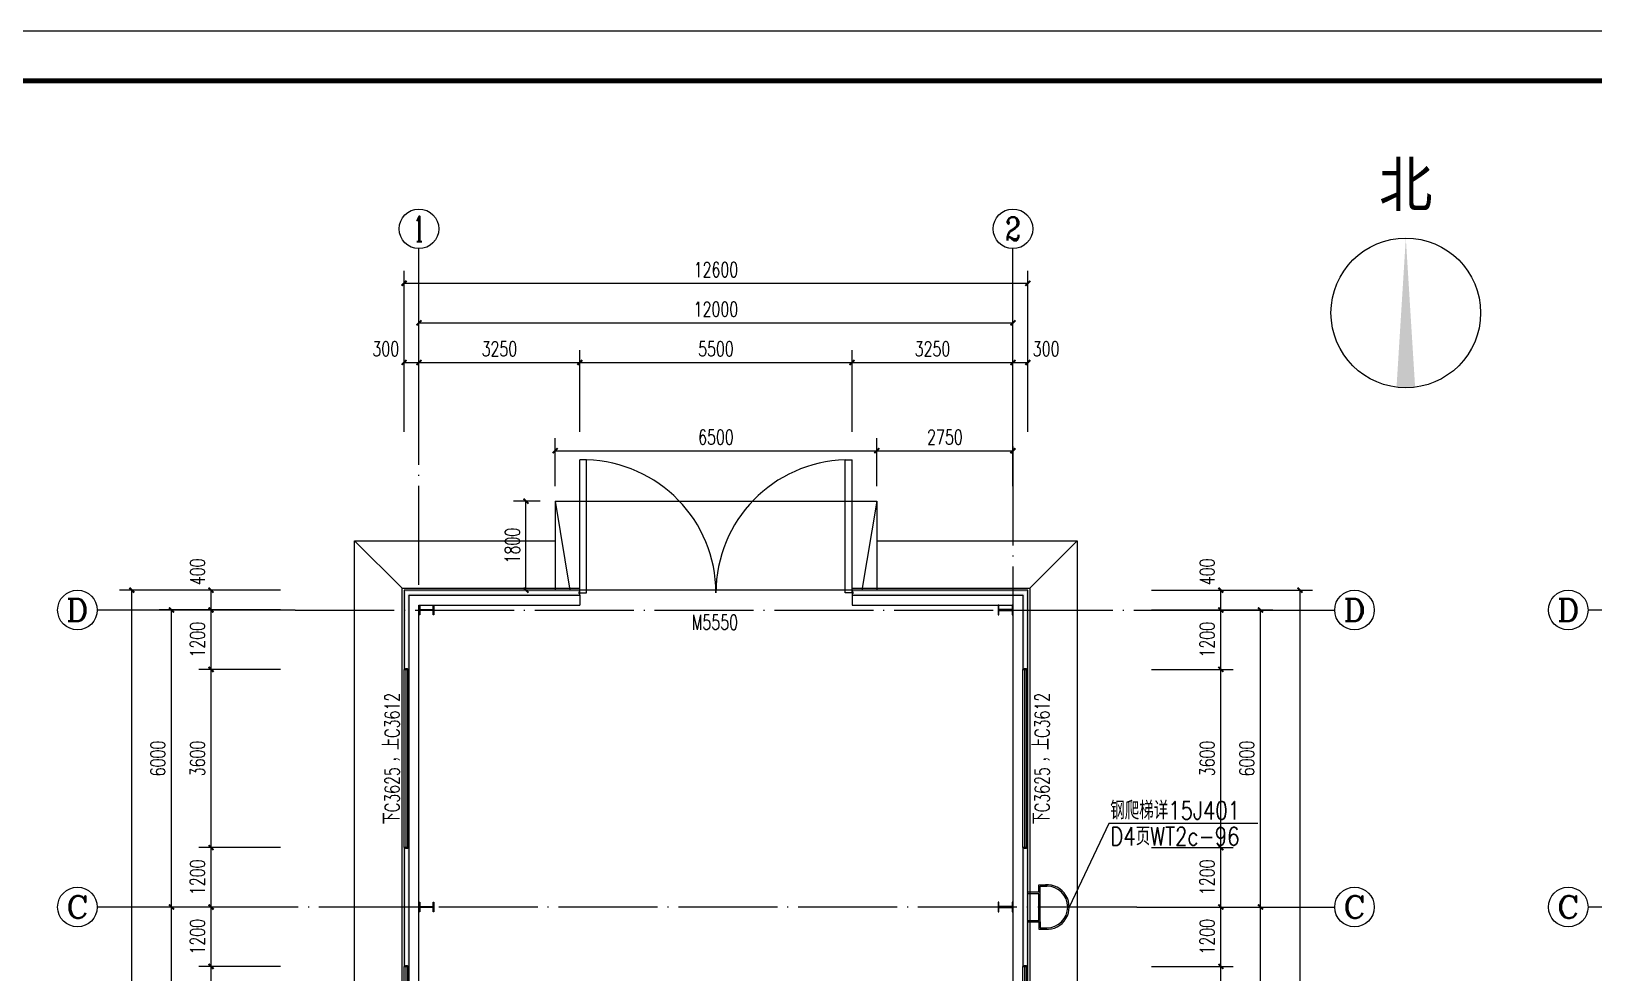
# Model space of a CAD drawing. Extents: x 4796190 to 4921527, y -485691 to -238224.
# Drawn here: x 4833785 to 4865350, y -382356 to -363337 of the extents above; entities that cross this region are included whole.
import ezdxf
from ezdxf.enums import TextEntityAlignment as Align

# ---------------------------------------------------------------- set-up
doc = ezdxf.new("R2010")
doc.units = 0
doc.header["$LTSCALE"] = 1000
doc.header["$MEASUREMENT"] = 0
doc.linetypes.add('DOTE', pattern=[2.42, 2, -0.2, 0.02, -0.2])
doc.layers.get('0').update_dxf_attribs({"linetype": 'CONTINUOUS'})
doc.layers.get('Defpoints').update_dxf_attribs({"linetype": 'CONTINUOUS'})
doc.layers.add('_0', color=7, linetype='CONTINUOUS', lineweight=25)
for name, color, linetype in [('AXIS', 3, 'CONTINUOUS'), ('AXIS_TEXT', 7, 'CONTINUOUS'), ('DOTE', 252, 'CONTINUOUS'), ('Prof', 2, 'CONTINUOUS'), ('PUB_DIM', 3, 'CONTINUOUS'), ('PUB_TITLE', 4, 'CONTINUOUS'), ('PUB_WALL', 9, 'CONTINUOUS'), ('STAIR', 5, 'CONTINUOUS'), ('WALL-MOVE', 6, 'CONTINUOUS'), ('WINDOW', 4, 'CONTINUOUS'), ('WINDOW_TEXT', 7, 'CONTINUOUS')]:
    doc.layers.add(name, color=color, linetype=linetype)
doc.styles.add('_HZTXT', font='txt.shx', dxfattribs={"width": 0.8, "bigfont": 'HZTXT.shx'})
doc.styles.add('_TCH_AXIS', font='COMPLEX', dxfattribs={"bigfont": 'GBCBIG'})
doc.styles.add('_TCH_DIM_T3', font='SIMPLEX', dxfattribs={"width": 0.705882, "bigfont": 'GBCBIG'})
doc.styles.add('_TCH_WINDOW', font='SIMPLEX', dxfattribs={"height": 3.5, "bigfont": 'GBCBIG'})
doc.styles.add('COMPLEX', font='COMPLEX')
doc.styles.add('HT', font='')
doc.styles.get('HT').set_extended_font_data('SimSun')
doc.dimstyles.new('_TCH_ARCH&&100', dxfattribs={"dimtxt": 297.5, "dimasz": 100, "dimexe": 250, "dimexo": 300, "dimgap": 126.25, "dimtad": 1, "dimdec": 0, "dimzin": 0, "dimdsep": 46, "dimtxsty": '_TCH_DIM_T3', "dimblk": 'ARCHTICK', "dimcen": 0.09, "dimclrt": 7, "dimazin": 2, "dimtfac": 1, "dimtdec": 0, "dimtix": 1, "dimtmove": 2, "dimatfit": 3, "dimfxl": 0, "dimtolj": 1, "dimtzin": 0, "dimarcsym": 0})

# ---------------------------------------------------------------- blocks, each defined once
blk = doc.blocks.new('_ArchTick')
at = {"color": 0, "linetype": 'ByBlock', "const_width": 0.4}
blk.add_lwpolyline([(-0.5, -0.5), (0.5, 0.5)], dxfattribs=at)
blk = doc.blocks.new('*D58')
at = {"layer": 'Defpoints', "color": 0}
for p in [(4850867, -371810), (4844367, -372828), (4850867, -372828)]:
    blk.add_point(p, dxfattribs=at)
at = {"layer": 'PUB_DIM', "color": 0, "lineweight": -2}
for p, q in [((4844367, -372528), (4844367, -371560)), ((4844367, -371810), (4850867, -371810)), ((4850867, -372528), (4850867, -371560))]:
    blk.add_line(p, q, dxfattribs=at)
at = {"layer": 'PUB_DIM', "color": 0, "lineweight": -2, "xscale": 100, "yscale": 100, "zscale": 100, "rotation": 180}
blk.add_blockref('_ArchTick', (4844367, -371810), dxfattribs=at)
at = {"layer": 'PUB_DIM', "color": 0, "lineweight": -2, "xscale": 100, "yscale": 100, "zscale": 100}
blk.add_blockref('_ArchTick', (4850867, -371810), dxfattribs=at)
at = {"layer": 'PUB_DIM', "color": 7, "insert": (4847617, -371535), "char_height": 297.5, "attachment_point": 5, "style": '_TCH_DIM_T3'}
blk.add_mtext('\\A1;6500', dxfattribs=at)
blk = doc.blocks.new('*D59')
at = {"layer": 'Defpoints', "color": 0}
for p in [(4853617, -371810), (4850867, -372828), (4853617, -372828)]:
    blk.add_point(p, dxfattribs=at)
at = {"layer": 'PUB_DIM', "color": 0, "lineweight": -2}
for p, q in [((4850867, -372528), (4850867, -371560)), ((4850867, -371810), (4853617, -371810)), ((4853617, -372528), (4853617, -371560))]:
    blk.add_line(p, q, dxfattribs=at)
at = {"layer": 'PUB_DIM', "color": 0, "lineweight": -2, "xscale": 100, "yscale": 100, "zscale": 100, "rotation": 180}
blk.add_blockref('_ArchTick', (4850867, -371810), dxfattribs=at)
at = {"layer": 'PUB_DIM', "color": 0, "lineweight": -2, "xscale": 100, "yscale": 100, "zscale": 100}
blk.add_blockref('_ArchTick', (4853617, -371810), dxfattribs=at)
at = {"layer": 'PUB_DIM', "color": 7, "insert": (4852242, -371535), "char_height": 297.5, "attachment_point": 5, "style": '_TCH_DIM_T3'}
blk.add_mtext('\\A1;2750', dxfattribs=at)
blk = doc.blocks.new('*D70')
at = {"layer": 'Defpoints', "color": 0}
for p in [(4856117, -382228), (4857817, -382228), (4856117, -385828)]:
    blk.add_point(p, dxfattribs=at)
at = {"layer": 'PUB_DIM', "color": 0, "lineweight": -2}
for p, q in [((4856417, -382228), (4858067, -382228)), ((4857817, -385828), (4857817, -382228)), ((4856417, -385828), (4858067, -385828))]:
    blk.add_line(p, q, dxfattribs=at)
at = {"layer": 'PUB_DIM', "color": 0, "lineweight": -2, "xscale": 100, "yscale": 100, "zscale": 100}
for p, rotation in [((4857817, -382228), 90), ((4857817, -385828), 270)]:
    blk.add_blockref('_ArchTick', p, dxfattribs=dict(at, rotation=rotation))
at = {"layer": 'PUB_DIM', "color": 7, "insert": (4857542, -384028), "char_height": 297.5, "attachment_point": 5, "rotation": 90, "style": '_TCH_DIM_T3'}
blk.add_mtext('\\A1;3600', dxfattribs=at)
blk = doc.blocks.new('*D71')
at = {"layer": 'Defpoints', "color": 0}
for p in [(4856117, -381028), (4857817, -381028), (4856117, -382228)]:
    blk.add_point(p, dxfattribs=at)
at = {"layer": 'PUB_DIM', "color": 0, "lineweight": -2}
for p, q in [((4856417, -381028), (4858067, -381028)), ((4857817, -382228), (4857817, -381028)), ((4856417, -382228), (4858067, -382228))]:
    blk.add_line(p, q, dxfattribs=at)
at = {"layer": 'PUB_DIM', "color": 0, "lineweight": -2, "xscale": 100, "yscale": 100, "zscale": 100}
for p, rotation in [((4857817, -381028), 90), ((4857817, -382228), 270)]:
    blk.add_blockref('_ArchTick', p, dxfattribs=dict(at, rotation=rotation))
at = {"layer": 'PUB_DIM', "color": 7, "insert": (4857542, -381628), "char_height": 297.5, "attachment_point": 5, "rotation": 90, "style": '_TCH_DIM_T3'}
blk.add_mtext('\\A1;1200', dxfattribs=at)
blk = doc.blocks.new('*D72')
at = {"layer": 'Defpoints', "color": 0}
for p in [(4856117, -379828), (4857817, -379828), (4856117, -381028)]:
    blk.add_point(p, dxfattribs=at)
at = {"layer": 'PUB_DIM', "color": 0, "lineweight": -2}
for p, q in [((4856417, -379828), (4858067, -379828)), ((4857817, -381028), (4857817, -379828)), ((4856417, -381028), (4858067, -381028))]:
    blk.add_line(p, q, dxfattribs=at)
at = {"layer": 'PUB_DIM', "color": 0, "lineweight": -2, "xscale": 100, "yscale": 100, "zscale": 100}
for p, rotation in [((4857817, -379828), 90), ((4857817, -381028), 270)]:
    blk.add_blockref('_ArchTick', p, dxfattribs=dict(at, rotation=rotation))
at = {"layer": 'PUB_DIM', "color": 7, "insert": (4857542, -380428), "char_height": 297.5, "attachment_point": 5, "rotation": 90, "style": '_TCH_DIM_T3'}
blk.add_mtext('\\A1;1200', dxfattribs=at)
blk = doc.blocks.new('*D73')
at = {"layer": 'Defpoints', "color": 0}
for p in [(4856117, -376228), (4857817, -376228), (4856117, -379828)]:
    blk.add_point(p, dxfattribs=at)
at = {"layer": 'PUB_DIM', "color": 0, "lineweight": -2}
for p, q in [((4856417, -376228), (4858067, -376228)), ((4857817, -379828), (4857817, -376228)), ((4856417, -379828), (4858067, -379828))]:
    blk.add_line(p, q, dxfattribs=at)
at = {"layer": 'PUB_DIM', "color": 0, "lineweight": -2, "xscale": 100, "yscale": 100, "zscale": 100}
for p, rotation in [((4857817, -376228), 90), ((4857817, -379828), 270)]:
    blk.add_blockref('_ArchTick', p, dxfattribs=dict(at, rotation=rotation))
at = {"layer": 'PUB_DIM', "color": 7, "insert": (4857542, -378028), "char_height": 297.5, "attachment_point": 5, "rotation": 90, "style": '_TCH_DIM_T3'}
blk.add_mtext('\\A1;3600', dxfattribs=at)
blk = doc.blocks.new('*D74')
at = {"layer": 'Defpoints', "color": 0}
for p in [(4856117, -375028), (4857817, -375028), (4856117, -376228)]:
    blk.add_point(p, dxfattribs=at)
at = {"layer": 'PUB_DIM', "color": 0, "lineweight": -2}
for p, q in [((4856417, -375028), (4858067, -375028)), ((4857817, -376228), (4857817, -375028)), ((4856417, -376228), (4858067, -376228))]:
    blk.add_line(p, q, dxfattribs=at)
at = {"layer": 'PUB_DIM', "color": 0, "lineweight": -2, "xscale": 100, "yscale": 100, "zscale": 100}
for p, rotation in [((4857817, -375028), 90), ((4857817, -376228), 270)]:
    blk.add_blockref('_ArchTick', p, dxfattribs=dict(at, rotation=rotation))
at = {"layer": 'PUB_DIM', "color": 7, "insert": (4857542, -375628), "char_height": 297.5, "attachment_point": 5, "rotation": 90, "style": '_TCH_DIM_T3'}
blk.add_mtext('\\A1;1200', dxfattribs=at)
blk = doc.blocks.new('*D75')
at = {"layer": 'Defpoints', "color": 0}
for p in [(4856117, -374628), (4857817, -374628), (4856117, -375028)]:
    blk.add_point(p, dxfattribs=at)
at = {"layer": 'PUB_DIM', "color": 0, "lineweight": -2}
for p, q in [((4856417, -374628), (4858067, -374628)), ((4857817, -375028), (4857817, -374628)), ((4856417, -375028), (4858067, -375028))]:
    blk.add_line(p, q, dxfattribs=at)
at = {"layer": 'PUB_DIM', "color": 0, "lineweight": -2, "xscale": 100, "yscale": 100, "zscale": 100}
for p, rotation in [((4857817, -374628), 90), ((4857817, -375028), 270)]:
    blk.add_blockref('_ArchTick', p, dxfattribs=dict(at, rotation=rotation))
at = {"layer": 'PUB_DIM', "color": 7, "insert": (4857542, -374258), "char_height": 297.5, "attachment_point": 5, "rotation": 90, "style": '_TCH_DIM_T3'}
blk.add_mtext('\\A1;400', dxfattribs=at)
blk = doc.blocks.new('*D81')
at = {"layer": 'Defpoints', "color": 0}
for p in [(4837417, -382228), (4839117, -382228), (4839117, -385828)]:
    blk.add_point(p, dxfattribs=at)
at = {"layer": 'PUB_DIM', "color": 0, "lineweight": -2}
for p, q in [((4838817, -382228), (4837167, -382228)), ((4837417, -385828), (4837417, -382228)), ((4838817, -385828), (4837167, -385828))]:
    blk.add_line(p, q, dxfattribs=at)
at = {"layer": 'PUB_DIM', "color": 0, "lineweight": -2, "xscale": 100, "yscale": 100, "zscale": 100}
for p, rotation in [((4837417, -382228), 90), ((4837417, -385828), 270)]:
    blk.add_blockref('_ArchTick', p, dxfattribs=dict(at, rotation=rotation))
at = {"layer": 'PUB_DIM', "color": 7, "insert": (4837142, -384028), "char_height": 297.5, "attachment_point": 5, "rotation": 90, "style": '_TCH_DIM_T3'}
blk.add_mtext('\\A1;3600', dxfattribs=at)
blk = doc.blocks.new('*D82')
at = {"layer": 'Defpoints', "color": 0}
for p in [(4837417, -381028), (4839117, -381028), (4839117, -382228)]:
    blk.add_point(p, dxfattribs=at)
at = {"layer": 'PUB_DIM', "color": 0, "lineweight": -2}
for p, q in [((4838817, -381028), (4837167, -381028)), ((4837417, -382228), (4837417, -381028)), ((4838817, -382228), (4837167, -382228))]:
    blk.add_line(p, q, dxfattribs=at)
at = {"layer": 'PUB_DIM', "color": 0, "lineweight": -2, "xscale": 100, "yscale": 100, "zscale": 100}
for p, rotation in [((4837417, -381028), 90), ((4837417, -382228), 270)]:
    blk.add_blockref('_ArchTick', p, dxfattribs=dict(at, rotation=rotation))
at = {"layer": 'PUB_DIM', "color": 7, "insert": (4837142, -381628), "char_height": 297.5, "attachment_point": 5, "rotation": 90, "style": '_TCH_DIM_T3'}
blk.add_mtext('\\A1;1200', dxfattribs=at)
blk = doc.blocks.new('*D83')
at = {"layer": 'Defpoints', "color": 0}
for p in [(4837417, -379828), (4839117, -379828), (4839117, -381028)]:
    blk.add_point(p, dxfattribs=at)
at = {"layer": 'PUB_DIM', "color": 0, "lineweight": -2}
for p, q in [((4838817, -379828), (4837167, -379828)), ((4837417, -381028), (4837417, -379828)), ((4838817, -381028), (4837167, -381028))]:
    blk.add_line(p, q, dxfattribs=at)
at = {"layer": 'PUB_DIM', "color": 0, "lineweight": -2, "xscale": 100, "yscale": 100, "zscale": 100}
for p, rotation in [((4837417, -379828), 90), ((4837417, -381028), 270)]:
    blk.add_blockref('_ArchTick', p, dxfattribs=dict(at, rotation=rotation))
at = {"layer": 'PUB_DIM', "color": 7, "insert": (4837142, -380428), "char_height": 297.5, "attachment_point": 5, "rotation": 90, "style": '_TCH_DIM_T3'}
blk.add_mtext('\\A1;1200', dxfattribs=at)
blk = doc.blocks.new('*D84')
at = {"layer": 'Defpoints', "color": 0}
for p in [(4837417, -376228), (4839117, -376228), (4839117, -379828)]:
    blk.add_point(p, dxfattribs=at)
at = {"layer": 'PUB_DIM', "color": 0, "lineweight": -2}
for p, q in [((4838817, -376228), (4837167, -376228)), ((4837417, -379828), (4837417, -376228)), ((4838817, -379828), (4837167, -379828))]:
    blk.add_line(p, q, dxfattribs=at)
at = {"layer": 'PUB_DIM', "color": 0, "lineweight": -2, "xscale": 100, "yscale": 100, "zscale": 100}
for p, rotation in [((4837417, -376228), 90), ((4837417, -379828), 270)]:
    blk.add_blockref('_ArchTick', p, dxfattribs=dict(at, rotation=rotation))
at = {"layer": 'PUB_DIM', "color": 7, "insert": (4837142, -378028), "char_height": 297.5, "attachment_point": 5, "rotation": 90, "style": '_TCH_DIM_T3'}
blk.add_mtext('\\A1;3600', dxfattribs=at)
blk = doc.blocks.new('*D85')
at = {"layer": 'Defpoints', "color": 0}
for p in [(4837417, -375028), (4839117, -375028), (4839117, -376228)]:
    blk.add_point(p, dxfattribs=at)
at = {"layer": 'PUB_DIM', "color": 0, "lineweight": -2}
for p, q in [((4838817, -375028), (4837167, -375028)), ((4837417, -376228), (4837417, -375028)), ((4838817, -376228), (4837167, -376228))]:
    blk.add_line(p, q, dxfattribs=at)
at = {"layer": 'PUB_DIM', "color": 0, "lineweight": -2, "xscale": 100, "yscale": 100, "zscale": 100}
for p, rotation in [((4837417, -375028), 90), ((4837417, -376228), 270)]:
    blk.add_blockref('_ArchTick', p, dxfattribs=dict(at, rotation=rotation))
at = {"layer": 'PUB_DIM', "color": 7, "insert": (4837142, -375628), "char_height": 297.5, "attachment_point": 5, "rotation": 90, "style": '_TCH_DIM_T3'}
blk.add_mtext('\\A1;1200', dxfattribs=at)
blk = doc.blocks.new('*D86')
at = {"layer": 'Defpoints', "color": 0}
for p in [(4837417, -374628), (4839117, -374628), (4839117, -375028)]:
    blk.add_point(p, dxfattribs=at)
at = {"layer": 'PUB_DIM', "color": 0, "lineweight": -2}
for p, q in [((4838817, -374628), (4837167, -374628)), ((4837417, -375028), (4837417, -374628)), ((4838817, -375028), (4837167, -375028))]:
    blk.add_line(p, q, dxfattribs=at)
at = {"layer": 'PUB_DIM', "color": 0, "lineweight": -2, "xscale": 100, "yscale": 100, "zscale": 100}
for p, rotation in [((4837417, -374628), 90), ((4837417, -375028), 270)]:
    blk.add_blockref('_ArchTick', p, dxfattribs=dict(at, rotation=rotation))
at = {"layer": 'PUB_DIM', "color": 7, "insert": (4837142, -374258), "char_height": 297.5, "attachment_point": 5, "rotation": 90, "style": '_TCH_DIM_T3'}
blk.add_mtext('\\A1;400', dxfattribs=at)
blk = doc.blocks.new('*D87')
at = {"layer": 'Defpoints', "color": 0}
for p in [(4853917, -370028), (4853617, -371728), (4853917, -371728)]:
    blk.add_point(p, dxfattribs=at)
at = {"layer": 'PUB_DIM', "color": 0, "lineweight": -2}
for p, q in [((4853617, -371428), (4853617, -369778)), ((4853917, -371428), (4853917, -369778)), ((4853617, -370028), (4853917, -370028))]:
    blk.add_line(p, q, dxfattribs=at)
at = {"layer": 'PUB_DIM', "color": 0, "lineweight": -2, "xscale": 100, "yscale": 100, "zscale": 100, "rotation": 180}
blk.add_blockref('_ArchTick', (4853617, -370028), dxfattribs=at)
at = {"layer": 'PUB_DIM', "color": 0, "lineweight": -2, "xscale": 100, "yscale": 100, "zscale": 100}
blk.add_blockref('_ArchTick', (4853917, -370028), dxfattribs=at)
at = {"layer": 'PUB_DIM', "color": 7, "insert": (4854287, -369753), "char_height": 297.5, "attachment_point": 5, "style": '_TCH_DIM_T3'}
blk.add_mtext('\\A1;300', dxfattribs=at)
blk = doc.blocks.new('*D88')
at = {"layer": 'Defpoints', "color": 0}
for p in [(4853617, -370028), (4850367, -371728), (4853617, -371728)]:
    blk.add_point(p, dxfattribs=at)
at = {"layer": 'PUB_DIM', "color": 0, "lineweight": -2}
for p, q in [((4850367, -371428), (4850367, -369778)), ((4853617, -371428), (4853617, -369778)), ((4850367, -370028), (4853617, -370028))]:
    blk.add_line(p, q, dxfattribs=at)
at = {"layer": 'PUB_DIM', "color": 0, "lineweight": -2, "xscale": 100, "yscale": 100, "zscale": 100, "rotation": 180}
blk.add_blockref('_ArchTick', (4850367, -370028), dxfattribs=at)
at = {"layer": 'PUB_DIM', "color": 0, "lineweight": -2, "xscale": 100, "yscale": 100, "zscale": 100}
blk.add_blockref('_ArchTick', (4853617, -370028), dxfattribs=at)
at = {"layer": 'PUB_DIM', "color": 7, "insert": (4851992, -369753), "char_height": 297.5, "attachment_point": 5, "style": '_TCH_DIM_T3'}
blk.add_mtext('\\A1;3250', dxfattribs=at)
blk = doc.blocks.new('*D89')
at = {"layer": 'Defpoints', "color": 0}
for p in [(4850367, -370028), (4844867, -371728), (4850367, -371728)]:
    blk.add_point(p, dxfattribs=at)
at = {"layer": 'PUB_DIM', "color": 0, "lineweight": -2}
for p, q in [((4844867, -371428), (4844867, -369778)), ((4850367, -371428), (4850367, -369778)), ((4844867, -370028), (4850367, -370028))]:
    blk.add_line(p, q, dxfattribs=at)
at = {"layer": 'PUB_DIM', "color": 0, "lineweight": -2, "xscale": 100, "yscale": 100, "zscale": 100, "rotation": 180}
blk.add_blockref('_ArchTick', (4844867, -370028), dxfattribs=at)
at = {"layer": 'PUB_DIM', "color": 0, "lineweight": -2, "xscale": 100, "yscale": 100, "zscale": 100}
blk.add_blockref('_ArchTick', (4850367, -370028), dxfattribs=at)
at = {"layer": 'PUB_DIM', "color": 7, "insert": (4847617, -369753), "char_height": 297.5, "attachment_point": 5, "style": '_TCH_DIM_T3'}
blk.add_mtext('\\A1;5500', dxfattribs=at)
blk = doc.blocks.new('*D90')
at = {"layer": 'Defpoints', "color": 0}
for p in [(4844867, -370028), (4841617, -371728), (4844867, -371728)]:
    blk.add_point(p, dxfattribs=at)
at = {"layer": 'PUB_DIM', "color": 0, "lineweight": -2}
for p, q in [((4841617, -371428), (4841617, -369778)), ((4844867, -371428), (4844867, -369778)), ((4841617, -370028), (4844867, -370028))]:
    blk.add_line(p, q, dxfattribs=at)
at = {"layer": 'PUB_DIM', "color": 0, "lineweight": -2, "xscale": 100, "yscale": 100, "zscale": 100, "rotation": 180}
blk.add_blockref('_ArchTick', (4841617, -370028), dxfattribs=at)
at = {"layer": 'PUB_DIM', "color": 0, "lineweight": -2, "xscale": 100, "yscale": 100, "zscale": 100}
blk.add_blockref('_ArchTick', (4844867, -370028), dxfattribs=at)
at = {"layer": 'PUB_DIM', "color": 7, "insert": (4843242, -369753), "char_height": 297.5, "attachment_point": 5, "style": '_TCH_DIM_T3'}
blk.add_mtext('\\A1;3250', dxfattribs=at)
blk = doc.blocks.new('*D91')
at = {"layer": 'Defpoints', "color": 0}
for p in [(4841617, -370028), (4841317, -371728), (4841617, -371728)]:
    blk.add_point(p, dxfattribs=at)
at = {"layer": 'PUB_DIM', "color": 0, "lineweight": -2}
for p, q in [((4841317, -371428), (4841317, -369778)), ((4841617, -371428), (4841617, -369778)), ((4841317, -370028), (4841617, -370028))]:
    blk.add_line(p, q, dxfattribs=at)
at = {"layer": 'PUB_DIM', "color": 0, "lineweight": -2, "xscale": 100, "yscale": 100, "zscale": 100, "rotation": 180}
blk.add_blockref('_ArchTick', (4841317, -370028), dxfattribs=at)
at = {"layer": 'PUB_DIM', "color": 0, "lineweight": -2, "xscale": 100, "yscale": 100, "zscale": 100}
blk.add_blockref('_ArchTick', (4841617, -370028), dxfattribs=at)
at = {"layer": 'PUB_DIM', "color": 7, "insert": (4840947, -369753), "char_height": 297.5, "attachment_point": 5, "style": '_TCH_DIM_T3'}
blk.add_mtext('\\A1;300', dxfattribs=at)
blk = doc.blocks.new('*D92')
at = {"layer": 'Defpoints', "color": 0}
for p in [(4843779, -372828), (4844367, -372828), (4844367, -374628)]:
    blk.add_point(p, dxfattribs=at)
at = {"layer": 'PUB_DIM', "color": 0, "lineweight": -2}
for p, q in [((4844067, -372828), (4843529, -372828)), ((4843779, -374628), (4843779, -372828)), ((4844067, -374628), (4843529, -374628))]:
    blk.add_line(p, q, dxfattribs=at)
at = {"layer": 'PUB_DIM', "color": 0, "lineweight": -2, "xscale": 100, "yscale": 100, "zscale": 100}
for p, rotation in [((4843779, -372828), 90), ((4843779, -374628), 270)]:
    blk.add_blockref('_ArchTick', p, dxfattribs=dict(at, rotation=rotation))
at = {"layer": 'PUB_DIM', "color": 7, "insert": (4843504, -373728), "char_height": 297.5, "attachment_point": 5, "rotation": 90, "style": '_TCH_DIM_T3'}
blk.add_mtext('\\A1;1800', dxfattribs=at)
blk = doc.blocks.new('_AXISO')
blk.add_circle((0, 0), 0.5)
at = {"layer": 'AXIS_TEXT', "style": 'COMPLEX', "width": 1.041667}
blk.add_attdef('A', text='', height=0.56, dxfattribs=at).set_placement((-0.25, -0.28), (0.25, -0.28), align=Align.FIT)
blk = doc.blocks.new('*D139')
at = {"layer": 'AXIS', "color": 0, "lineweight": -2}
for p, q in [((4838817, -381028), (4836367, -381028)), ((4836617, -387028), (4836617, -381028)), ((4838817, -387028), (4836367, -387028))]:
    blk.add_line(p, q, dxfattribs=at)
at = {"layer": 'Defpoints', "color": 0}
for p in [(4836617, -381028), (4839117, -381028), (4839117, -387028)]:
    blk.add_point(p, dxfattribs=at)
at = {"layer": 'AXIS', "color": 0, "lineweight": -2, "xscale": 100, "yscale": 100, "zscale": 100}
for p, rotation in [((4836617, -381028), 90), ((4836617, -387028), 270)]:
    blk.add_blockref('_ArchTick', p, dxfattribs=dict(at, rotation=rotation))
at = {"layer": 'AXIS', "color": 7, "insert": (4836342, -384028), "char_height": 297.5, "attachment_point": 5, "rotation": 90, "style": '_TCH_DIM_T3'}
blk.add_mtext('\\A1;6000', dxfattribs=at)
blk = doc.blocks.new('*D140')
at = {"layer": 'AXIS', "color": 0, "lineweight": -2}
for p, q in [((4838817, -375028), (4836367, -375028)), ((4836617, -381028), (4836617, -375028)), ((4838817, -381028), (4836367, -381028))]:
    blk.add_line(p, q, dxfattribs=at)
at = {"layer": 'Defpoints', "color": 0}
for p in [(4836617, -375028), (4839117, -375028), (4839117, -381028)]:
    blk.add_point(p, dxfattribs=at)
at = {"layer": 'AXIS', "color": 0, "lineweight": -2, "xscale": 100, "yscale": 100, "zscale": 100}
for p, rotation in [((4836617, -375028), 90), ((4836617, -381028), 270)]:
    blk.add_blockref('_ArchTick', p, dxfattribs=dict(at, rotation=rotation))
at = {"layer": 'AXIS', "color": 7, "insert": (4836342, -378028), "char_height": 297.5, "attachment_point": 5, "rotation": 90, "style": '_TCH_DIM_T3'}
blk.add_mtext('\\A1;6000', dxfattribs=at)
blk = doc.blocks.new('*D141')
at = {"layer": 'AXIS', "color": 0, "lineweight": -2}
for p, q in [((4838817, -374628), (4835567, -374628)), ((4835817, -393428), (4835817, -374628)), ((4838817, -393428), (4835567, -393428))]:
    blk.add_line(p, q, dxfattribs=at)
at = {"layer": 'Defpoints', "color": 0}
for p in [(4835817, -374628), (4839117, -374628), (4839117, -393428)]:
    blk.add_point(p, dxfattribs=at)
at = {"layer": 'AXIS', "color": 0, "lineweight": -2, "xscale": 100, "yscale": 100, "zscale": 100}
for p, rotation in [((4835817, -374628), 90), ((4835817, -393428), 270)]:
    blk.add_blockref('_ArchTick', p, dxfattribs=dict(at, rotation=rotation))
at = {"layer": 'AXIS', "color": 7, "insert": (4835542, -384028), "char_height": 297.5, "attachment_point": 5, "rotation": 90, "style": '_TCH_DIM_T3'}
blk.add_mtext('\\A1;18800', dxfattribs=at)
blk = doc.blocks.new('*D143')
at = {"layer": 'AXIS', "color": 0, "lineweight": -2}
for p, q in [((4856417, -381028), (4858867, -381028)), ((4858617, -387028), (4858617, -381028)), ((4856417, -387028), (4858867, -387028))]:
    blk.add_line(p, q, dxfattribs=at)
at = {"layer": 'Defpoints', "color": 0}
for p in [(4856117, -381028), (4858617, -381028), (4856117, -387028)]:
    blk.add_point(p, dxfattribs=at)
at = {"layer": 'AXIS', "color": 0, "lineweight": -2, "xscale": 100, "yscale": 100, "zscale": 100}
for p, rotation in [((4858617, -381028), 90), ((4858617, -387028), 270)]:
    blk.add_blockref('_ArchTick', p, dxfattribs=dict(at, rotation=rotation))
at = {"layer": 'AXIS', "color": 7, "insert": (4858342, -384028), "char_height": 297.5, "attachment_point": 5, "rotation": 90, "style": '_TCH_DIM_T3'}
blk.add_mtext('\\A1;6000', dxfattribs=at)
blk = doc.blocks.new('*D144')
at = {"layer": 'AXIS', "color": 0, "lineweight": -2}
for p, q in [((4856417, -375028), (4858867, -375028)), ((4858617, -381028), (4858617, -375028)), ((4856417, -381028), (4858867, -381028))]:
    blk.add_line(p, q, dxfattribs=at)
at = {"layer": 'Defpoints', "color": 0}
for p in [(4856117, -375028), (4858617, -375028), (4856117, -381028)]:
    blk.add_point(p, dxfattribs=at)
at = {"layer": 'AXIS', "color": 0, "lineweight": -2, "xscale": 100, "yscale": 100, "zscale": 100}
for p, rotation in [((4858617, -375028), 90), ((4858617, -381028), 270)]:
    blk.add_blockref('_ArchTick', p, dxfattribs=dict(at, rotation=rotation))
at = {"layer": 'AXIS', "color": 7, "insert": (4858342, -378028), "char_height": 297.5, "attachment_point": 5, "rotation": 90, "style": '_TCH_DIM_T3'}
blk.add_mtext('\\A1;6000', dxfattribs=at)
blk = doc.blocks.new('*D145')
at = {"layer": 'AXIS', "color": 0, "lineweight": -2}
for p, q in [((4856417, -374628), (4859667, -374628)), ((4859417, -393428), (4859417, -374628)), ((4856417, -393428), (4859667, -393428))]:
    blk.add_line(p, q, dxfattribs=at)
at = {"layer": 'Defpoints', "color": 0}
for p in [(4856117, -374628), (4859417, -374628), (4856117, -393428)]:
    blk.add_point(p, dxfattribs=at)
at = {"layer": 'AXIS', "color": 0, "lineweight": -2, "xscale": 100, "yscale": 100, "zscale": 100}
for p, rotation in [((4859417, -374628), 90), ((4859417, -393428), 270)]:
    blk.add_blockref('_ArchTick', p, dxfattribs=dict(at, rotation=rotation))
at = {"layer": 'AXIS', "color": 7, "insert": (4859142, -384028), "char_height": 297.5, "attachment_point": 5, "rotation": 90, "style": '_TCH_DIM_T3'}
blk.add_mtext('\\A1;18800', dxfattribs=at)
blk = doc.blocks.new('$TCHSYS$WIN2D')
for p, q in [((-0.5, 0.5), (0.5, 0.5)), ((-0.5, 0.5), (-0.5, -0.5)), ((0.5, 0.5), (0.5, -0.5)), ((0.5, 0.1667), (-0.5, 0.1667)), ((0.5, -0.1667), (-0.5, -0.1667)), ((-0.5, -0.5), (0.5, -0.5))]:
    blk.add_line(p, q)
blk = doc.blocks.new('$DorLib2D$00000002')
for p, q in [((-0.5, 0), (-0.5, 0.4875)), ((-0.475, 0.4875), (-0.5, 0.4875)), ((-0.475, 0), (-0.475, 0.4875)), ((0.475, 0), (0.475, 0.4875)), ((0.475, 0.4875), (0.5, 0.4875)), ((0.5, 0), (0.5, 0.4875)), ((-0.5, 0), (-0.475, 0)), ((0.5, 0), (0.475, 0))]:
    blk.add_line(p, q)
at = {"lineweight": 13}
for centre, start, end in [((-0.4875, 0), 0, 88.53072), ((0.4875, 0), 91.46928, 180)]:
    blk.add_arc(centre, 0.4875, start, end, dxfattribs=at)
blk = doc.blocks.new('*D221')
at = {"layer": 'AXIS', "color": 0, "lineweight": -2}
for p, q in [((4841617, -371428), (4841617, -368978)), ((4853617, -371428), (4853617, -368978)), ((4841617, -369228), (4853617, -369228))]:
    blk.add_line(p, q, dxfattribs=at)
at = {"layer": 'Defpoints', "color": 0}
for p in [(4853617, -369228), (4841617, -371728), (4853617, -371728)]:
    blk.add_point(p, dxfattribs=at)
at = {"layer": 'AXIS', "color": 0, "lineweight": -2, "xscale": 100, "yscale": 100, "zscale": 100, "rotation": 180}
blk.add_blockref('_ArchTick', (4841617, -369228), dxfattribs=at)
at = {"layer": 'AXIS', "color": 0, "lineweight": -2, "xscale": 100, "yscale": 100, "zscale": 100}
blk.add_blockref('_ArchTick', (4853617, -369228), dxfattribs=at)
at = {"layer": 'AXIS', "color": 7, "insert": (4847617, -368953), "char_height": 297.5, "attachment_point": 5, "style": '_TCH_DIM_T3'}
blk.add_mtext('\\A1;12000', dxfattribs=at)
blk = doc.blocks.new('*D222')
at = {"layer": 'AXIS', "color": 0, "lineweight": -2}
for p, q in [((4841317, -371428), (4841317, -368178)), ((4853917, -371428), (4853917, -368178)), ((4841317, -368428), (4853917, -368428))]:
    blk.add_line(p, q, dxfattribs=at)
at = {"layer": 'Defpoints', "color": 0}
for p in [(4853917, -368428), (4841317, -371728), (4853917, -371728)]:
    blk.add_point(p, dxfattribs=at)
at = {"layer": 'AXIS', "color": 0, "lineweight": -2, "xscale": 100, "yscale": 100, "zscale": 100, "rotation": 180}
blk.add_blockref('_ArchTick', (4841317, -368428), dxfattribs=at)
at = {"layer": 'AXIS', "color": 0, "lineweight": -2, "xscale": 100, "yscale": 100, "zscale": 100}
blk.add_blockref('_ArchTick', (4853917, -368428), dxfattribs=at)
at = {"layer": 'AXIS', "color": 7, "insert": (4847617, -368153), "char_height": 297.5, "attachment_point": 5, "style": '_TCH_DIM_T3'}
blk.add_mtext('\\A1;12600', dxfattribs=at)
blk = doc.blocks.new('_NORTH')
blk.add_circle((0, 0), 1200)
blk.add_solid([(-1191, 149), (-1191, -149), (1200, 0)])

msp = doc.modelspace()

# ---------------------------------------------------------------- hatches: boundary and pattern name
at = {"layer": 'Prof', "linetype": 'ByBlock'}
for points in [[(4841901.3, -375018.2), (4841901.3, -374928.2), (4841917.3, -374928.2), (4841917.3, -375128.2), (4841901.3, -375128.2), (4841901.3, -375038.2), (4841633.3, -375038.2), (4841633.3, -375128.2), (4841617.3, -375128.2), (4841617.3, -374928.2), (4841633.3, -374928.2), (4841633.3, -375018.2)], [(4853333.3, -375018.2), (4853333.3, -374928.2), (4853317.3, -374928.2), (4853317.3, -375128.2), (4853333.3, -375128.2), (4853333.3, -375038.2), (4853601.3, -375038.2), (4853601.3, -375128.2), (4853617.3, -375128.2), (4853617.3, -374928.2), (4853601.3, -374928.2), (4853601.3, -375018.2)], [(4841901.3, -381018.2), (4841901.3, -380928.2), (4841917.3, -380928.2), (4841917.3, -381128.2), (4841901.3, -381128.2), (4841901.3, -381038.2), (4841633.3, -381038.2), (4841633.3, -381128.2), (4841617.3, -381128.2), (4841617.3, -380928.2), (4841633.3, -380928.2), (4841633.3, -381018.2)], [(4853333.3, -381018.2), (4853333.3, -380928.2), (4853317.3, -380928.2), (4853317.3, -381128.2), (4853333.3, -381128.2), (4853333.3, -381038.2), (4853601.3, -381038.2), (4853601.3, -381128.2), (4853617.3, -381128.2), (4853617.3, -380928.2), (4853601.3, -380928.2), (4853601.3, -381018.2)]]:
    msp.add_hatch(color=256, dxfattribs=at).paths.add_polyline_path(points)
at = {"layer": 'PUB_WALL'}
for points in [[(4841317.3, -374628.2), (4841317.3, -376228.2), (4841347.3, -376198.2), (4841347.3, -374658.2)], [(4844867.3, -374628.2), (4841317.3, -374628.2), (4841347.3, -374658.2), (4844837.3, -374658.2)], [(4844867.3, -374728.2), (4844867.3, -374628.2), (4844837.3, -374658.2), (4844837.3, -374698.2)], [(4853917.3, -374628.2), (4850367.3, -374628.2), (4850397.3, -374658.2), (4853887.3, -374658.2)], [(4850367.3, -374628.2), (4850367.3, -374728.2), (4850397.3, -374698.2), (4850397.3, -374658.2)], [(4853917.3, -376228.2), (4853917.3, -374628.2), (4853887.3, -374658.2), (4853887.3, -376198.2)], [(4841417.3, -376228.2), (4841417.3, -374728.2), (4841387.3, -374698.2), (4841387.3, -376198.2)], [(4841417.3, -374728.2), (4844867.3, -374728.2), (4844837.3, -374698.2), (4841387.3, -374698.2)], [(4850367.3, -374728.2), (4853817.3, -374728.2), (4853847.3, -374698.2), (4850397.3, -374698.2)], [(4853817.3, -374728.2), (4853817.3, -376228.2), (4853847.3, -376198.2), (4853847.3, -374698.2)], [(4841317.3, -376228.2), (4841417.3, -376228.2), (4841387.3, -376198.2), (4841347.3, -376198.2)], [(4853817.3, -376228.2), (4853917.3, -376228.2), (4853887.3, -376198.2), (4853847.3, -376198.2)], [(4841417.3, -379828.2), (4841317.3, -379828.2), (4841347.3, -379858.2), (4841387.3, -379858.2)], [(4841317.3, -379828.2), (4841317.3, -382228.2), (4841347.3, -382198.2), (4841347.3, -379858.2)], [(4841417.3, -382228.2), (4841417.3, -379828.2), (4841387.3, -379858.2), (4841387.3, -382198.2)], [(4853917.3, -379828.2), (4853817.3, -379828.2), (4853847.3, -379858.2), (4853887.3, -379858.2)], [(4853817.3, -379828.2), (4853817.3, -382228.2), (4853847.3, -382198.2), (4853847.3, -379858.2)], [(4853917.3, -382228.2), (4853917.3, -379828.2), (4853887.3, -379858.2), (4853887.3, -382198.2)], [(4841317.3, -382228.2), (4841417.3, -382228.2), (4841387.3, -382198.2), (4841347.3, -382198.2)], [(4853817.3, -382228.2), (4853917.3, -382228.2), (4853887.3, -382198.2), (4853847.3, -382198.2)]]:
    msp.add_hatch(color=256, dxfattribs=at).paths.add_polyline_path(points)

# ---------------------------------------------------------------- linework, layer by layer
for p, q in [((4854137.3, -380728.2), (4854137.3, -380579.2)), ((4854137.3, -380579.2), (4854317.3, -380579.2)), ((4854167.3, -380728.2), (4854167.3, -380608.2)), ((4854167.3, -380608.2), (4854302.6, -380608.2)), ((4854137.3, -381328.2), (4854137.3, -381477.2)), ((4854137.3, -381477.2), (4854317.3, -381477.2)), ((4854167.3, -381328.2), (4854167.3, -381448.2)), ((4854167.3, -381448.2), (4854302.6, -381448.2))]:
    msp.add_line(p, q)
for points in [[(4853917.3, -381328.2), (4854167.3, -381328.2), (4854167.3, -380728.2), (4853917.3, -380728.2)], [(4853917.3, -381298.2), (4854137.3, -381298.2), (4854137.3, -380758.2), (4853917.3, -380758.2)]]:
    msp.add_lwpolyline(points)
for radius, start, end in [(450, 266.17745, 93.82255), (420, 270, 90)]:
    msp.add_arc((4854302.6, -381028.2), radius, start, end)
at = {"layer": '_0', "color": 0}
for p, q in [((4844867.3, -374628.2), (4844867.3, -374588.2)), ((4850367.3, -374628.2), (4850367.3, -374588.2)), ((4844867.3, -374728.2), (4844867.3, -374928.2)), ((4850367.3, -374728.2), (4850367.3, -374928.2))]:
    msp.add_line(p, q, dxfattribs=at)
for points in [[(4844867.3, -393468.2), (4841277.3, -393468.2), (4841277.3, -374588.2), (4844867.3, -374588.2)], [(4850367.3, -374588.2), (4853957.3, -374588.2), (4853957.3, -393468.2), (4850367.3, -393468.2)], [(4844867.3, -393128.2), (4841617.3, -393128.2), (4841617.3, -374928.2), (4844867.3, -374928.2)], [(4850367.3, -374928.2), (4853617.3, -374928.2), (4853617.3, -393128.2), (4850367.3, -393128.2)]]:
    msp.add_lwpolyline(points, dxfattribs=at)
at = {"layer": 'AXIS', "color": 0}
for p, q in [((4841617.3, -371728.2), (4841617.3, -367728.2)), ((4853617.3, -371728.2), (4853617.3, -367728.2)), ((4839117.3, -375028.2), (4835117.3, -375028.2)), ((4856117.3, -375028.2), (4860117.3, -375028.2)), ((4869235.3, -375028.2), (4865235.3, -375028.2)), ((4839117.3, -381028.2), (4835117.3, -381028.2)), ((4856117.3, -381028.2), (4860117.3, -381028.2)), ((4869235.3, -381028.2), (4865235.3, -381028.2))]:
    msp.add_line(p, q, dxfattribs=at)
at = {"layer": 'DOTE', "linetype": 'DOTE'}
for p, q in [((4841617.3, -396298.9), (4841617.3, -371728.2)), ((4853617.3, -371728.2), (4853617.3, -396298.9)), ((4839117.3, -375028.2), (4856117.3, -375028.2)), ((4856117.3, -381028.2), (4839117.3, -381028.2))]:
    msp.add_line(p, q, dxfattribs=at)
at = {"layer": 'Prof', "linetype": 'ByBlock'}
for points in [[(4841617.3, -375128.2), (4841617.3, -374928.2), (4841633.3, -374928.2), (4841633.3, -375018.2), (4841901.3, -375018.2), (4841901.3, -374928.2), (4841917.3, -374928.2), (4841917.3, -375128.2), (4841901.3, -375128.2), (4841901.3, -375038.2), (4841633.3, -375038.2), (4841633.3, -375128.2)], [(4853617.3, -375128.2), (4853617.3, -374928.2), (4853601.3, -374928.2), (4853601.3, -375018.2), (4853333.3, -375018.2), (4853333.3, -374928.2), (4853317.3, -374928.2), (4853317.3, -375128.2), (4853333.3, -375128.2), (4853333.3, -375038.2), (4853601.3, -375038.2), (4853601.3, -375128.2)], [(4841617.3, -381128.2), (4841617.3, -380928.2), (4841633.3, -380928.2), (4841633.3, -381018.2), (4841901.3, -381018.2), (4841901.3, -380928.2), (4841917.3, -380928.2), (4841917.3, -381128.2), (4841901.3, -381128.2), (4841901.3, -381038.2), (4841633.3, -381038.2), (4841633.3, -381128.2)], [(4853617.3, -381128.2), (4853617.3, -380928.2), (4853601.3, -380928.2), (4853601.3, -381018.2), (4853333.3, -381018.2), (4853333.3, -380928.2), (4853317.3, -380928.2), (4853317.3, -381128.2), (4853333.3, -381128.2), (4853333.3, -381038.2), (4853601.3, -381038.2), (4853601.3, -381128.2)]]:
    msp.add_lwpolyline(points, close=True, dxfattribs=at)
at = {"layer": 'PUB_DIM'}
msp.add_line((4855554.9, -379342.1), (4854752.6, -381028.9), dxfattribs=at)
msp.add_lwpolyline([(4858561.7, -379342.1), (4855554.9, -379342.1), (4855554.9, -379342.1)], dxfattribs=at)
at = {"layer": 'PUB_TITLE', "color": 4}
msp.add_lwpolyline([(4821277.2, -422737.3), (4905377.2, -422737.3), (4905377.2, -363337.3), (4821277.2, -363337.3)], close=True, dxfattribs=at)
at = {"layer": 'PUB_TITLE', "color": 4, "const_width": 100}
msp.add_lwpolyline([(4823777.2, -421737.3), (4904377.2, -421737.3), (4904377.2, -364337.3), (4823777.2, -364337.3)], close=True, dxfattribs=at)
at = {"layer": 'STAIR'}
for p, q in [((4844367.3, -372828.2), (4844367.3, -374628.2)), ((4844367.3, -372828.2), (4844667.3, -374628.2)), ((4844367.3, -372828.2), (4850867.3, -372828.2)), ((4850867.3, -372828.2), (4850567.3, -374628.2)), ((4850867.3, -372828.2), (4850867.3, -374628.2)), ((4841277.3, -374588.2), (4840317.3, -373628.2)), ((4853957.3, -374588.2), (4854917.3, -373628.2))]:
    msp.add_line(p, q, dxfattribs=at)
for points in [[(4844367.3, -394428.2), (4840317.3, -394428.2), (4840317.3, -373628.2), (4844367.3, -373628.2)], [(4850867.3, -373628.2), (4854917.3, -373628.2), (4854917.3, -394428.2), (4850867.3, -394428.2)]]:
    msp.add_lwpolyline(points, dxfattribs=at)
at = {"layer": 'WALL-MOVE'}
for p, q in [((4841317.3, -374628.2), (4841317.3, -376228.2)), ((4844867.3, -374628.2), (4841317.3, -374628.2)), ((4844867.3, -374728.2), (4844867.3, -374628.2)), ((4853917.3, -374628.2), (4850367.3, -374628.2)), ((4850367.3, -374628.2), (4850367.3, -374728.2)), ((4853917.3, -376228.2), (4853917.3, -374628.2)), ((4841417.3, -376228.2), (4841417.3, -374728.2)), ((4841417.3, -374728.2), (4844867.3, -374728.2)), ((4850367.3, -374728.2), (4853817.3, -374728.2)), ((4853817.3, -374728.2), (4853817.3, -376228.2)), ((4841317.3, -376228.2), (4841417.3, -376228.2)), ((4853817.3, -376228.2), (4853917.3, -376228.2)), ((4841417.3, -379828.2), (4841317.3, -379828.2)), ((4841317.3, -379828.2), (4841317.3, -382228.2)), ((4841417.3, -382228.2), (4841417.3, -379828.2)), ((4853917.3, -379828.2), (4853817.3, -379828.2)), ((4853817.3, -379828.2), (4853817.3, -382228.2)), ((4853917.3, -382228.2), (4853917.3, -379828.2)), ((4841317.3, -382228.2), (4841417.3, -382228.2)), ((4853817.3, -382228.2), (4853917.3, -382228.2))]:
    msp.add_line(p, q, dxfattribs=at)
at = {"layer": 'WINDOW'}
msp.add_line((4850367.3, -374628.2), (4844867.3, -374628.2), dxfattribs=at)

# ---------------------------------------------------------------- block references
at = {"layer": 'AXIS', "color": 0}
ref = msp.add_blockref('_AXISO', (4841617.3, -367328.2), dxfattribs=dict(at, xscale=800, yscale=800, zscale=800))
ref.add_attrib('A', '1', dxfattribs={"layer": 'AXIS_TEXT', "color": 0, "height": 514.7, "style": '_TCH_AXIS'}).set_placement((4841507, -367585.6), (4841727.6, -367585.6), align=Align.FIT)
ref = msp.add_blockref('_AXISO', (4853617.3, -367328.2), dxfattribs=dict(at, xscale=800, yscale=800, zscale=800))
ref.add_attrib('A', '2', dxfattribs={"layer": 'AXIS_TEXT', "color": 0, "height": 465.9, "style": '_TCH_AXIS'}).set_placement((4853462, -367561.2), (4853772.6, -367561.2), align=Align.FIT)
ref = msp.add_blockref('_AXISO', (4834717.3, -375028.2), dxfattribs=dict(at, xscale=800, yscale=800, zscale=800))
ref.add_attrib('A', 'D', dxfattribs={"layer": 'AXIS_TEXT', "color": 0, "height": 452.5, "style": '_TCH_AXIS', "width": 1.235294}).set_placement((4834491.1, -375254.5), (4834943.6, -375254.5), align=Align.FIT)
ref = msp.add_blockref('_AXISO', (4860517.3, -375028.2), dxfattribs=dict(at, xscale=800, yscale=800, zscale=800))
ref.add_attrib('A', 'D', dxfattribs={"layer": 'AXIS_TEXT', "color": 0, "height": 452.5, "style": '_TCH_AXIS', "width": 1.235294}).set_placement((4860291.1, -375254.5), (4860743.6, -375254.5), align=Align.FIT)
ref = msp.add_blockref('_AXISO', (4864835.3, -375028.2), dxfattribs=dict(at, xscale=800, yscale=800, zscale=800))
ref.add_attrib('A', 'D', dxfattribs={"layer": 'AXIS_TEXT', "color": 0, "height": 452.5, "style": '_TCH_AXIS', "width": 1.235294}).set_placement((4864609, -375254.5), (4865061.6, -375254.5), align=Align.FIT)
ref = msp.add_blockref('_AXISO', (4834717.3, -381028.2), dxfattribs=dict(at, xscale=800, yscale=800, zscale=800))
ref.add_attrib('A', 'C', dxfattribs={"layer": 'AXIS_TEXT', "color": 0, "height": 452.5, "style": '_TCH_AXIS', "width": 1.4}).set_placement((4834491.1, -381254.5), (4834943.6, -381254.5), align=Align.FIT)
ref = msp.add_blockref('_AXISO', (4860517.3, -381028.2), dxfattribs=dict(at, xscale=800, yscale=800, zscale=800))
ref.add_attrib('A', 'C', dxfattribs={"layer": 'AXIS_TEXT', "color": 0, "height": 452.5, "style": '_TCH_AXIS', "width": 1.4}).set_placement((4860291.1, -381254.5), (4860743.6, -381254.5), align=Align.FIT)
ref = msp.add_blockref('_AXISO', (4864835.3, -381028.2), dxfattribs=dict(at, xscale=800, yscale=800, zscale=800))
ref.add_attrib('A', 'C', dxfattribs={"layer": 'AXIS_TEXT', "color": 0, "height": 452.5, "style": '_TCH_AXIS', "width": 1.4}).set_placement((4864609, -381254.5), (4865061.6, -381254.5), align=Align.FIT)
at = {"layer": 'PUB_DIM', "xscale": 1.260000000009313, "yscale": 1.260000000009313, "zscale": 1.260000000009313, "rotation": 90}
msp.add_blockref('_NORTH', (4861553.6, -369027, -12083.9), dxfattribs=at)
at = {"layer": 'WINDOW'}
ref = msp.add_blockref('$DorLib2D$00000002', (4847617.3, -374678.2), dxfattribs=dict(at, xscale=-5500, yscale=-5500, zscale=-5500, rotation=180))
ref.add_attrib('A', 'M5550', (4847127.3, -375425.9), dxfattribs={"layer": 'WINDOW_TEXT', "height": 297.5, "style": '_TCH_WINDOW', "width": 0.705882})
at = {"layer": 'WINDOW', "xscale": 3600, "zscale": 3600, "rotation": 90}
for p, yscale in [((4841367.3, -378028.2), -100), ((4853867.3, -378028.2), 100), ((4841367.3, -384028.2), -100), ((4853867.3, -384028.2), 100)]:
    msp.add_blockref('$TCHSYS$WIN2D', p, dxfattribs=dict(at, yscale=yscale))

# ---------------------------------------------------------------- texts
at = {"layer": 'PUB_DIM'}
for s, height, style, width, p in [('北', 900.8, 'HT', 0.88, (4861012, -366878.7, -12083.9)), ('钢爬梯详15J401', 365.69, '_HZTXT', 0.8, (4855582.7, -379260)), ('D4页WT2c-96', 365.69, '_HZTXT', 0.8, (4855582.7, -379782))]:
    msp.add_text(s, height=height, dxfattribs=dict(at, style=style, width=width)).set_placement(p)
at = {"layer": 'WINDOW_TEXT', "style": '_TCH_WINDOW', "width": 0.705882}
for s, p in [('C3612', (4841227.3, -377609.6)), ('C3612', (4854357.3, -377609.6)), ('C3625', (4841227.3, -379111.1)), ('C3625', (4854357.3, -379111.1))]:
    msp.add_text(s, height=297.5, rotation=90, dxfattribs=at).set_placement(p)
at = {"layer": 'WINDOW_TEXT', "style": '_TCH_WINDOW'}
for s, height, p in [('，上', 337.59, (4841227.3, -378101.1)), ('，上', 337.59, (4854357.3, -378101.1)), ('下', 337.6, (4841227.3, -379356.8)), ('下', 337.6, (4854357.3, -379356.8))]:
    msp.add_text(s, height=height, rotation=90, dxfattribs=at).set_placement(p)

# ---------------------------------------------------------------- dimensions: what is measured, and where the dimension line sits
at = {"layer": 'AXIS', "color": 0}
for p1, p2, distance, picture, middle in [((4841317.3, -371728.2), (4853917.3, -371728.2), 3300, '*D222', (4847617.3, -368153.2)), ((4841617.3, -371728.2), (4853617.3, -371728.2), 2500, '*D221', (4847617.3, -368953.2)), ((4839117.3, -393428.2), (4839117.3, -374628.2), 3300, '*D141', (4835542.3, -384028.2)), ((4856117.3, -393428.2), (4856117.3, -374628.2), -3300, '*D145', (4859142.3, -384028.2)), ((4839117.3, -381028.2), (4839117.3, -375028.2), 2500, '*D140', (4836342.3, -378028.2)), ((4856117.3, -381028.2), (4856117.3, -375028.2), -2500, '*D144', (4858342.3, -378028.2)), ((4839117.3, -387028.2), (4839117.3, -381028.2), 2500, '*D139', (4836342.3, -384028.2)), ((4856117.3, -387028.2), (4856117.3, -381028.2), -2500, '*D143', (4858342.3, -384028.2))]:
    dim = msp.add_aligned_dim(p1=p1, p2=p2, distance=distance, dimstyle='_TCH_ARCH&&100', dxfattribs=at)
    dim.commit()
    dim.dimension.update_dxf_attribs({"geometry": picture, "text_midpoint": middle})
at = {"layer": 'PUB_DIM', "color": 0}
for base, p1, p2, angle, picture, middle in [((4841617.3, -370028.2), (4841317.3, -371728.2), (4841617.3, -371728.2), 360, '*D91', (4840947.3, -369753.2)), ((4853917.3, -370028.2), (4853617.3, -371728.2), (4853917.3, -371728.2), 360, '*D87', (4854287.3, -369753.2)), ((4837417.3, -374628.2), (4839117.3, -375028.2), (4839117.3, -374628.2), 90, '*D86', (4837142.3, -374258.2)), ((4857817.3, -374628.2), (4856117.3, -375028.2), (4856117.3, -374628.2), 90, '*D75', (4857542.3, -374258.2))]:
    dim = msp.add_linear_dim(base=base, p1=p1, p2=p2, angle=angle, dimstyle='_TCH_ARCH&&100', dxfattribs=at)
    dim.commit()
    dim.dimension.update_dxf_attribs({"geometry": picture, "text_midpoint": middle, "dimtype": 129})
for p1, p2, distance, picture, middle in [((4841617.3, -371728.2), (4844867.3, -371728.2), 1700, '*D90', (4843242.3, -369753.2)), ((4844867.3, -371728.2), (4850367.3, -371728.2), 1700, '*D89', (4847617.3, -369753.2)), ((4850367.3, -371728.2), (4853617.3, -371728.2), 1700, '*D88', (4851992.3, -369753.2)), ((4844367.3, -372828.2), (4850867.3, -372828.2), 1017.7, '*D58', (4847617.3, -371535.5)), ((4850867.3, -372828.2), (4853617.3, -372828.2), 1017.7, '*D59', (4852242.3, -371535.5)), ((4844367.3, -374628.2), (4844367.3, -372828.2), 587.8, '*D92', (4843504.5, -373728.2)), ((4839117.3, -376228.2), (4839117.3, -375028.2), 1700, '*D85', (4837142.3, -375628.2)), ((4856117.3, -376228.2), (4856117.3, -375028.2), -1700, '*D74', (4857542.3, -375628.2)), ((4839117.3, -379828.2), (4839117.3, -376228.2), 1700, '*D84', (4837142.3, -378028.2)), ((4856117.3, -379828.2), (4856117.3, -376228.2), -1700, '*D73', (4857542.3, -378028.2)), ((4839117.3, -381028.2), (4839117.3, -379828.2), 1700, '*D83', (4837142.3, -380428.2)), ((4856117.3, -381028.2), (4856117.3, -379828.2), -1700, '*D72', (4857542.3, -380428.2)), ((4839117.3, -382228.2), (4839117.3, -381028.2), 1700, '*D82', (4837142.3, -381628.2)), ((4856117.3, -382228.2), (4856117.3, -381028.2), -1700, '*D71', (4857542.3, -381628.2)), ((4839117.3, -385828.2), (4839117.3, -382228.2), 1700, '*D81', (4837142.3, -384028.2)), ((4856117.3, -385828.2), (4856117.3, -382228.2), -1700, '*D70', (4857542.3, -384028.2))]:
    dim = msp.add_aligned_dim(p1=p1, p2=p2, distance=distance, dimstyle='_TCH_ARCH&&100', dxfattribs=at)
    dim.commit()
    dim.dimension.update_dxf_attribs({"geometry": picture, "text_midpoint": middle})

doc.saveas('drawing.dxf')
